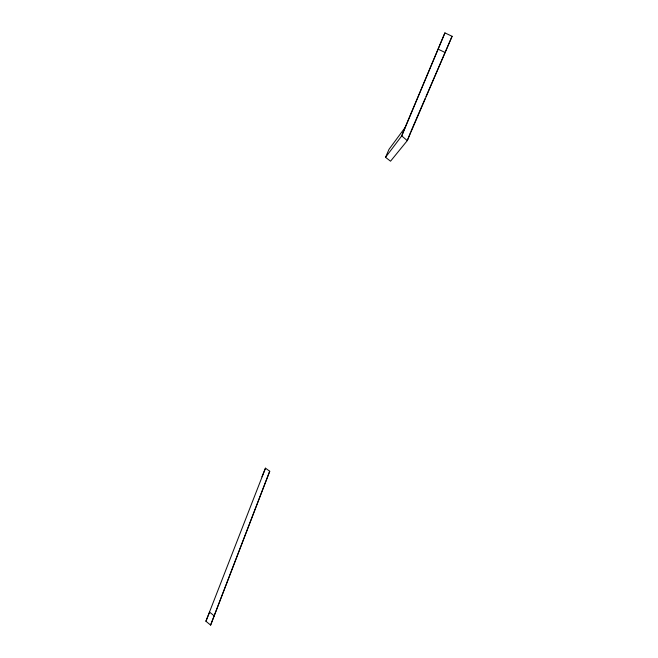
<?xml version="1.0" encoding="UTF-8"?>
<svg xmlns="http://www.w3.org/2000/svg" width="658" height="658" viewBox="0 0 658 658"><rect width="100%" height="100%" fill="white"/><g stroke="black" fill="none" stroke-linecap="round" stroke-linejoin="round"><path stroke-width="0.99" d="M265.478 468.167L205.913 621.234L210.618 625.1L269.731 471.251L265.478 468.167L261.974 476.82M210.618 625.1L269.731 471.251M410.518 132.381L407.286 140.615L390.539 161.194L385.547 157.32L389.034 149.284L404.983 127.701L444.915 32.9L452.087 36.289L407.286 140.615L401.734 135.918L404.983 127.701M385.547 157.32L401.734 135.918L444.915 32.9M205.913 621.234L209.614 612.129L214.352 615.987M410.929 131.444L425.191 98.47M426.006 96.578L452.087 36.289M438.277 49.227L445.384 52.64"/></g></svg>
